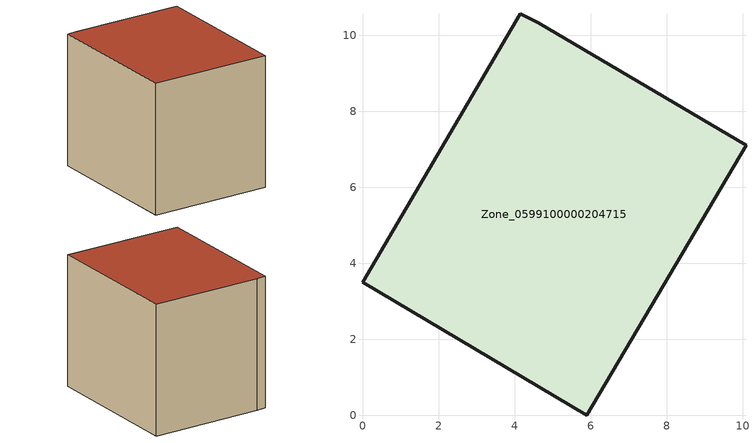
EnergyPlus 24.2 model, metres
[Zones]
Zone_0599100000204715
 floor ground (C_G): 4.15,10.57 4.62,10.33 10.09,7.1 5.9,0 0,3.5 z2.27
 wall outside (C_F): 5.9,0 10.09,7.1 4.62,10.33 4.15,10.57 0,3.5 5.9,0 z2.27:9.67
 roof outside (C_R): 0,3.5 5.9,0 10.09,7.1 4.62,10.33 4.15,10.57 z9.67
[BUILDING]
Pand.0599100000204715: North Axis=0; Terrain=City; Loads Convergence Tolerance Value=0.04; Temperature Convergence Tolerance Value=0.4; Solar Distribution=FullExterior; Maximum Number of Warmup Days=25; Minimum Number of Warmup Days=1
[Site:Location]
Rotterdam.The.Hague.AP_ZH_NLD Design_Conditions: Latitude=51.96; Longitude=4.45; Time Zone=1; Elevation=-4.5
[SITE:GROUNDTEMPERATURE:BUILDINGSURFACE]
18, 18, 18, 18, 18, 18, 18, 18, 18, 18, 18, 18
[MATERIAL] Thermal Absorptance=0.9; Solar Absorptance=0.7; Visible Absorptance=0.7
Name | Roughness | Thickness | Conductivity | Density | Specific Heat
G.TI.1946-1964 | MediumSmooth | 0.15 | 1 | 540 | 1210
F.TI.1946-1964 | Rough | 0.3 | 0.857143 | 1920 | 840
R.TI.1946-1964 | MediumRough | 0.2 | 0.277778 | 1500 | 1000
[CONSTRUCTION]
C_G: G.TI.1946-1964
C_F: F.TI.1946-1964
C_R: R.TI.1946-1964
[ZONE]
Zone_0599100000204715: Type=1; Multiplier=1; Ceiling Height=Autocalculate; Volume=Autocalculate; Floor Area=autocalculate; Part of Total Floor Area=Yes
[ZONEINFILTRATION:DESIGNFLOWRATE]
Infil_Zone_0599100000204715: Zone or ZoneList or Space or SpaceList=Zone_0599100000204715; Schedule=AlwaysOn; Design Flow Rate Calculation Method=Flow/Area; Flow Rate per Floor Area=0.003; Constant Term Coefficient=1; Temperature Term Coefficient=0; Velocity Term Coefficient=0; Velocity Squared Term Coefficient=0
[HVACTEMPLATE:ZONE:IDEALLOADSAIRSYSTEM]
Zone_0599100000204715: Maximum Heating Supply Air Temperature=50; Minimum Cooling Supply Air Temperature=13; Maximum Heating Supply Air Humidity Ratio=0.0156; Minimum Cooling Supply Air Humidity Ratio=0.0077; Heating Limit=NoLimit; Cooling Limit=NoLimit; Dehumidification Control Type=ConstantSensibleHeatRatio; Cooling Sensible Heat Ratio=0.7; Dehumidification Setpoint=60; Humidification Control Type=None; Humidification Setpoint=30; Outdoor Air Method=None; Outdoor Air Flow Rate per Person=0.00944; Outdoor Air Flow Rate per Zone Floor Area=0; Outdoor Air Flow Rate per Zone=0; Demand Controlled Ventilation Type=None; Outdoor Air Economizer Type=NoEconomizer; Heat Recovery Type=None; Sensible Heat Recovery Effectiveness=0.7; Latent Heat Recovery Effectiveness=0.65
[ZONECONTROL:THERMOSTAT]
ThermostatControl_Zone_0599100000204715: Zone or ZoneList=Zone_0599100000204715; Control Type Schedule=DualSetpointControlType; Control 1=Thermostat_Zone_0599100000204715; Temperature Difference Between Cutout And Setpoint=0
[THERMOSTATSETPOINT:DUALSETPOINT]
Thermostat_Zone_0599100000204715: Heating Setpoint Temperature Schedule=HeatingSetpoint_Zone_0599100000204715; Cooling Setpoint Temperature Schedule=CoolingSetpoint_Zone_0599100000204715
[SCHEDULE:COMPACT]
HeatingSetpoint_Zone_0599100000204715: Through: 12/31, For: AllDays, Until: 24:00, 21
CoolingSetpoint_Zone_0599100000204715: Through: 12/31, For: AllDays, Until: 24:00, 24
DualSetpointControlType: Through: 12/31, For: AllDays, Until: 24:00, 4
AlwaysOn: Through: 12/31, For: AllDays, Until: 24:00, 1
